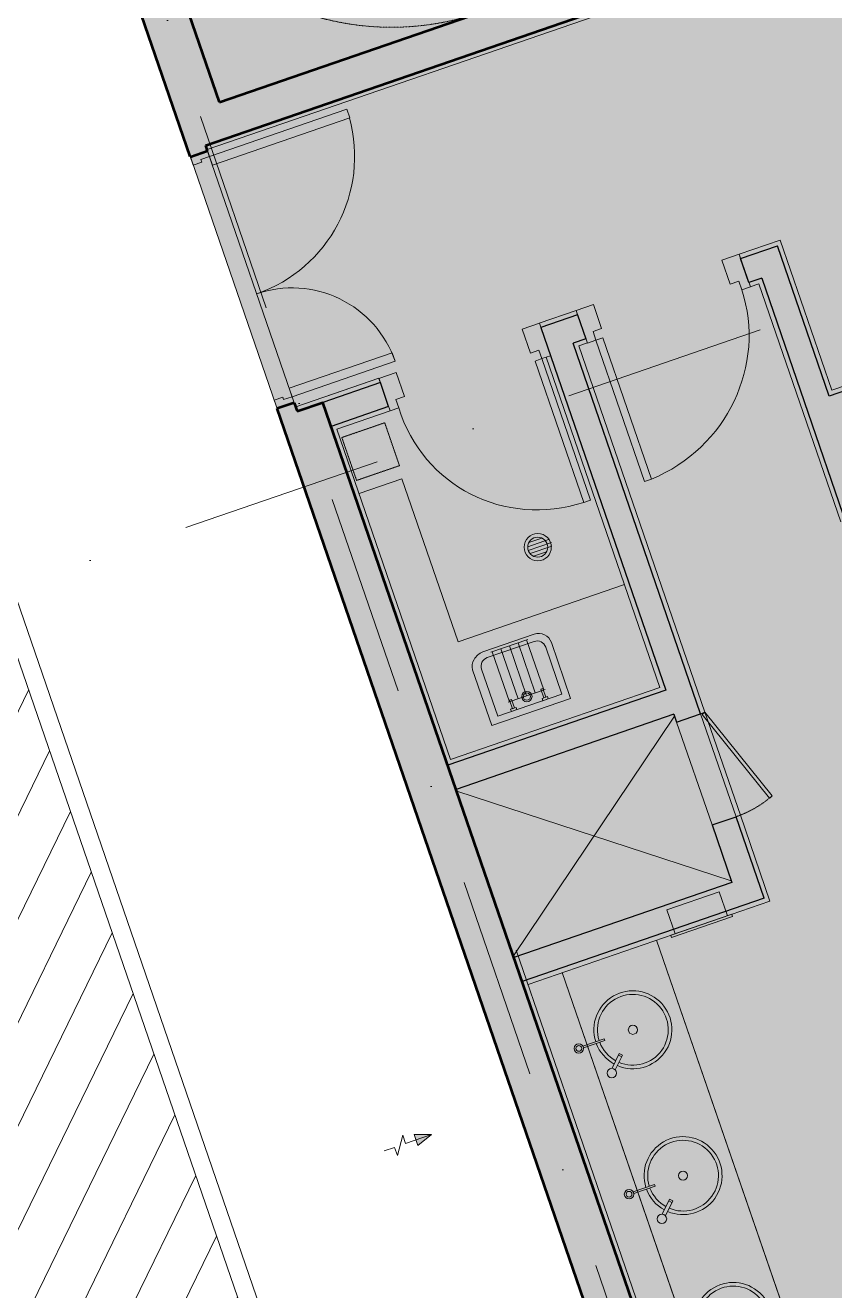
# Model space of a CAD drawing. Extents: x 760773 to 1075934, y 719259 to 1013331.
# Drawn here: x 1003046 to 1007508, y 842526 to 849499 of the extents above; entities that cross this region are included whole.
import ezdxf

# ---------------------------------------------------------------- set-up
doc = ezdxf.new("R2010")
doc.units = 0
doc.header["$MEASUREMENT"] = 0
for name, pattern in [('DGN2', [0.82956, 0.41478, -0.41478]), ('DGN3', [1.24434, 0.82956, -0.41478]), ('DGN4', [1.116131, 0.558066, -0.279033, 0, -0.279033])]:
    doc.linetypes.add(name, pattern=pattern)
doc.layers.add('2', color=7, linetype='Continuous')
doc.layers.add('e-b-shell', color=253, linetype='Continuous')
for name, color, linetype, lineweight in [('27', 7, 'Continuous', 0), ('A-WALL', 2, 'Continuous', 0), ('AC-AIR FLOW', 7, 'Continuous', 0), ('spare0', 7, 'Continuous', 0), ('spare5', 7, 'Continuous', 0)]:
    doc.layers.add(name, color=color, linetype=linetype, lineweight=lineweight)

# ---------------------------------------------------------------- blocks, each defined once
blk = doc.blocks.new('AnonymousCell7')
at = {"layer": 'e-b-shell', "lineweight": 0, "flags": 128}
for points in [[(0.4181, 0.3296), (0.3563, 0.5092), (0.2616, 0.4767), (0.3072, 0.3442), (0.3545, 0.3605), (0.3707, 0.3132), (0.4181, 0.3296)], [(-0.48, 0.0202), (-0.542, 0.1997), (-0.4473, 0.2324), (-0.4019, 0.1), (-0.4488, 0.0838), (-0.4328, 0.0365), (-0.48, 0.0202)], [(-0.1648, -0.7424), (-0.127, -0.7294), (-0.3951, 0.0495), (-0.4331, 0.0366), (-0.1648, -0.7424)]]:
    blk.add_lwpolyline(points, dxfattribs=at)
at = {"layer": 'e-b-shell', "lineweight": 0}
blk.add_ellipse((-0.4207, 0.0309), major_axis=(-0.6645, -0.5191), ratio=0.963674, start_param=1.286358, end_param=2.809972, dxfattribs=at)
blk = doc.blocks.new('CLSINK')
at = {"layer": 'e-b-shell', "lineweight": 0}
for p, q in [((0.0117, 0.3869), (-0.2473, 0.2977)), ((-0.0224, 0.3984), (-0.2275, 0.3278)), ((-0.0299, 0.087), (-0.1249, 0.3631)), ((0.0176, 0.1033), (-0.0775, 0.3794)), ((0.0644, 0.1195), (-0.0306, 0.3956)), ((-0.1248, 0.0544), (-0.2199, 0.3304)), ((-0.0771, 0.0707), (-0.1722, 0.3469)), ((0.0727, 0.1224), (-0.1325, 0.0517))]:
    blk.add_line(p, q, dxfattribs=at)
at = {"layer": 'e-b-shell', "lineweight": 0, "flags": 128}
for points in [[(0.0117, 0.4271), (-0.272, 0.3293)], [(0.107, 0.3805), (0.2128, 0.0732), (-0.2222, -0.0765), (-0.328, 0.2308)], [(0.0753, 0.3559), (0.1645, 0.0968), (-0.1891, -0.025), (-0.2783, 0.2341)], [(0.0593, 0.1273), (0.048, 0.1234), (0.0643, 0.0761), (0.0756, 0.08), (0.0593, 0.1273)], [(0.0851, 0.0832), (0.0548, 0.0728), (0.0591, 0.0606), (0.0893, 0.0709), (0.0851, 0.0832)], [(-0.1136, 0.0677), (-0.125, 0.0637), (-0.1087, 0.0165), (-0.0974, 0.0204), (-0.1136, 0.0677)], [(-0.0879, 0.0237), (-0.1182, 0.0132), (-0.1139, 0.0009), (-0.0837, 0.0113), (-0.0879, 0.0237)]]:
    blk.add_lwpolyline(points, dxfattribs=at)
at = {"layer": 'e-b-shell', "lineweight": 0}
for radius in [0.0286, 0.0198]:
    blk.add_circle((-0.0286, 0.0832), radius, dxfattribs=at)
for centre, radius, start, end in [((0.036, 0.3561), 0.075, 19.00121, 109.00121), ((0.028, 0.3396), 0.05, 19.00121, 109.00121), ((-0.2311, 0.2504), 0.05, 109.00121, 199.00121)]:
    blk.add_arc(centre, radius, start, end, dxfattribs=at)
blk.add_ellipse((-0.2526, 0.2609), major_axis=(-0.065, -0.0508), ratio=0.846067, start_param=4.380797, end_param=5.951594, dxfattribs=at)
blk = doc.blocks.new('AnonymousCell9')
at = {"layer": 'e-b-shell', "lineweight": 0, "flags": 128}
for points in [[(0.3612, 0.3098), (0.2996, 0.4894), (0.2048, 0.4568), (0.2505, 0.3246), (0.2975, 0.3407), (0.3141, 0.2936), (0.3612, 0.3098)], [(0.5821, -0.4853), (0.5443, -0.4983), (0.276, 0.2805), (0.314, 0.2937), (0.5821, -0.4853)], [(-0.5228, 0.0056), (-0.5848, 0.1851), (-0.4901, 0.2177), (-0.4444, 0.0854), (-0.4918, 0.0691), (-0.4753, 0.0218), (-0.5228, 0.0056)]]:
    blk.add_lwpolyline(points, dxfattribs=at)
at = {"layer": 'e-b-shell', "lineweight": 0}
blk.add_ellipse((0.3292, 0.3231), major_axis=(-0.4827, -0.732), ratio=0.945185, start_param=5.626494, end_param=7.150108, dxfattribs=at)
blk = doc.blocks.new('AnonymousCell13')
at = {"layer": 'e-b-shell', "lineweight": 0, "flags": 128}
for points in [[(-0.5242, 0.5127), (0.2323, 0.7731), (0.2488, 0.7261), (-0.5078, 0.4654), (-0.5242, 0.5127)], [(-0.5355, 0.5458), (-0.63, 0.5133), (-0.6138, 0.466), (-0.5665, 0.4822), (-0.5713, 0.4963), (-0.5241, 0.5127), (-0.5355, 0.5458)], [(-0.0683, -0.8111), (0.4987, -0.6157), (0.4824, -0.5684), (-0.0848, -0.7639), (-0.0683, -0.8111)], [(-0.0569, -0.8442), (-0.1514, -0.8767), (-0.1678, -0.8293), (-0.1204, -0.8131), (-0.1156, -0.8271), (-0.0683, -0.8111), (-0.0569, -0.8442)]]:
    blk.add_lwpolyline(points, dxfattribs=at)
at = {"layer": 'e-b-shell', "lineweight": 0}
for centre, radius, start, end in [((-0.5242, 0.5126), 0.8, 289.0055, 15.42702), ((-0.0683, -0.8111), 0.6, 19.015, 109.02569)]:
    blk.add_arc(centre, radius, start, end, dxfattribs=at)
blk = doc.blocks.new('ND21')
at = {"layer": 'e-b-shell', "lineweight": 0, "flags": 128}
for points in [[(-0.1325, -0.0456), (-0.1781, 0.0868), (0.1103, 0.186), (0.1558, 0.0537)], [(-0.1516, -0.067), (-0.1562, -0.0538), (0.1795, 0.0618), (0.184, 0.0486), (-0.1516, -0.067)]]:
    blk.add_lwpolyline(points, dxfattribs=at)
blk = doc.blocks.new('RSINK')
at = {"layer": 'e-b-shell', "lineweight": 0}
for p, q in [((-0.2753, -0.0895), (-0.1576, -0.049)), ((-0.272, -0.099), (-0.1543, -0.0585)), ((-0.1576, -0.049), (-0.1543, -0.0585)), ((-0.0747, -0.1304), (-0.1146, -0.2122)), ((-0.0567, -0.1392), (-0.0966, -0.221)), ((-0.0791, -0.1394), (-0.0611, -0.1482)), ((-0.0747, -0.1304), (-0.0567, -0.1392))]:
    blk.add_line(p, q, dxfattribs=at)
for centre, radius in [((0.0001, 0), 0.025), ((-0.2978, -0.1026), 0.026), ((-0.2978, -0.1026), 0.016), ((-0.1161, -0.2382), 0.026)]:
    blk.add_circle(centre, radius, dxfattribs=at)
for radius, start, end in [(0.215, 246.66578, 197.66732), (0.195, 246.93944, 197.53062), (0.195, 200.46918, 241.06037), (0.215, 200.33248, 241.33402)]:
    blk.add_arc((0.0001, 0), radius, start, end, dxfattribs=at)
blk = doc.blocks.new('RSINK1')
at = {"layer": 'e-b-shell', "lineweight": 0}
for p, q in [((-0.2753, -0.0895), (-0.1576, -0.049)), ((-0.2721, -0.099), (-0.1544, -0.0585)), ((-0.1576, -0.049), (-0.1544, -0.0585)), ((-0.0747, -0.1304), (-0.1146, -0.2122)), ((-0.0568, -0.1392), (-0.0967, -0.221)), ((-0.0791, -0.1394), (-0.0611, -0.1482)), ((-0.0747, -0.1304), (-0.0568, -0.1392))]:
    blk.add_line(p, q, dxfattribs=at)
for centre, radius in [((0, 0), 0.025), ((-0.2978, -0.1026), 0.026), ((-0.2978, -0.1026), 0.016), ((-0.1162, -0.2382), 0.026)]:
    blk.add_circle(centre, radius, dxfattribs=at)
for radius, start, end in [(0.215, 246.66578, 197.66732), (0.195, 246.93944, 197.53062), (0.195, 200.46918, 241.06037), (0.215, 200.33248, 241.33402)]:
    blk.add_arc((0, 0), radius, start, end, dxfattribs=at)
blk = doc.blocks.new('RSINK2')
at = {"layer": 'e-b-shell', "lineweight": 0}
for p, q in [((-0.2753, -0.0895), (-0.1576, -0.049)), ((-0.272, -0.099), (-0.1543, -0.0584)), ((-0.1576, -0.049), (-0.1543, -0.0584)), ((-0.0747, -0.1304), (-0.1146, -0.2122)), ((-0.0567, -0.1392), (-0.0966, -0.221)), ((-0.0791, -0.1394), (-0.0611, -0.1482)), ((-0.0747, -0.1304), (-0.0567, -0.1392))]:
    blk.add_line(p, q, dxfattribs=at)
for centre, radius in [((0, 0), 0.025), ((-0.2978, -0.1025), 0.026), ((-0.2978, -0.1025), 0.016), ((-0.1161, -0.2382), 0.026)]:
    blk.add_circle(centre, radius, dxfattribs=at)
for radius, start, end in [(0.215, 246.66578, 197.66732), (0.195, 246.93944, 197.53062), (0.195, 200.46918, 241.06037), (0.215, 200.33248, 241.33402)]:
    blk.add_arc((0, 0), radius, start, end, dxfattribs=at)
blk = doc.blocks.new('FD1')
at = {"layer": 'e-b-shell', "lineweight": 0}
for p, q in [((-0.055, 0.0022), (0.0655, 0.0437)), ((-0.0521, -0.018), (0.0756, 0.026)), ((-0.0488, 0.0255), (0.0226, 0.05)), ((-0.042, -0.0357), (0.0785, 0.0058)), ((-0.0227, -0.0502), (0.0486, -0.0256))]:
    blk.add_line(p, q, dxfattribs=at)
for radius in [0.075, 0.055]:
    blk.add_circle((-0.0001, -0.0001), radius, dxfattribs=at)
blk = doc.blocks.new('MVAC12')
at = {"layer": 'AC-AIR FLOW', "color": 7, "linetype": 'Continuous', "lineweight": 13}
for p, q in [((-0.671, -0.15), (-0.471, 0.15)), ((-0.471, 0), (-0.471, 0.15)), ((-0.28, 0.1), (-0.28, -0.1)), ((0, 0), (-0.28, 0.1)), ((-0.671, 0), (-0.859, 0)), ((-0.671, -0.15), (-0.671, 0)), ((0, 0), (-0.471, 0)), ((-0.28, -0.1), (0, 0))]:
    blk.add_line(p, q, dxfattribs=at)
at = {"layer": 'AC-AIR FLOW', "color": 7, "linetype": 'Continuous', "lineweight": 13, "extrusion": (0, 0, -1)}
blk.add_solid([(0.28, 0.1), (0.28, -0.1), (0, 0)], dxfattribs=at)

msp = doc.modelspace()

# ---------------------------------------------------------------- hatches: boundary and pattern name
at = {"layer": '27', "lineweight": 0, "true_color": 0x636466}
h = msp.add_hatch(dxfattribs=at)
h.set_pattern_fill('ANSI31', color=251, scale=2000)
h.set_pattern_definition([(244, (1013934.4, 889221.97), (224.6985, -109.5928), [])])
h.paths.add_polyline_path([(1010916.15818, 828253.8727), (1008170.50914, 836230.1357), (1006561.7952, 835678.43097), (1005676.9067, 838243.22286), (1004733.35019, 837918.31762), (1003466.67341, 841597.01411), (1004412.20668, 841922.58732), (1002031.77837, 848835.85313), (1001086.25994, 848510.28502), (1000370.01, 850590.42589), (1001315.52843, 850915.99399), (1000046.82643, 854600.57212), (989385.28115, 850929.50773), (998648.0761, 824029.46561)])
at = {"layer": 'spare5', "linetype": 'Continuous', "true_color": 0x7f7f7f}
msp.add_hatch(color=8, dxfattribs=at).paths.add_polyline_path([(1006754.04365, 840649.63692), (1001829.83293, 854950.58325), (1010575.91474, 857962.10072), (1015500.12546, 843661.1544)])

# ---------------------------------------------------------------- linework, layer by layer
at = {"layer": '2', "color": 1, "linetype": 'DGN4', "lineweight": 0, "ltscale": 2000}
for p, q in [((990929.35772, 886990.37121), (1011730.97049, 826578.10115)), ((989156.38585, 841643.36038), (1026669.78222, 854559.80513))]:
    msp.add_line(p, q, dxfattribs=at)
at = {"layer": 'A-WALL', "color": 2, "linetype": 'Continuous', "lineweight": 0, "ltscale": 0.001}
for p, q in [((1003913.1846, 848900.20493), (1003945.74141, 848805.65307)), ((1003913.3215, 848899.85382), (1003913.27263, 848899.83699)), ((1003913.27263, 848899.83699), (1003945.8295, 848805.28498)), ((1003945.87837, 848805.30181), (1003913.3215, 848899.85382)), ((1004539.31535, 841860.59228), (1002125.2816, 848871.40556)), ((1004412.20668, 841922.58732), (1002063.28656, 848744.29689))]:
    msp.add_line(p, q, dxfattribs=at)
at = {"layer": 'spare0', "color": 1, "linetype": 'Continuous', "lineweight": 53}
for p, q in [((1003955.85369, 848776.17298), (1001862.38976, 854856.03139)), ((1004117.24144, 849075.159), (1003075.42522, 852100.84513)), ((1004117.24144, 849075.159), (1009033.84202, 850768.18005)), ((1004040.54735, 848837.22815), (1009098.95708, 850579.0767)), ((1004050.86711, 848807.29149), (1004041.05103, 848835.76536)), ((1003956.35737, 848774.7102), (1004050.86711, 848807.29149)), ((1004528.89214, 847419.06172), (1004434.37005, 847386.49567)), ((1006754.02802, 840649.63154), (1004434.37005, 847386.49567)), ((1004528.89214, 847419.06172), (1004545.13841, 847371.87912)), ((1004545.13841, 847371.87912), (1004686.95011, 847420.7088)), ((1006908.9811, 840967.38973), (1004686.95077, 847420.70483))]:
    msp.add_line(p, q, dxfattribs=at)
at = {"layer": 'spare0', "color": 40, "linetype": 'Continuous', "lineweight": 0, "true_color": 0xffa824}
for p, q in [((1004048.69523, 848813.59332), (1009107.09628, 850555.43873)), ((1006981.34238, 848237.01943), (1007208.37723, 848315.19365)), ((1007493.14556, 847487.79315), (1007208.37723, 848315.19365)), ((1006989.48155, 848213.38145), (1006981.34238, 848237.01943)), ((1007090.4581, 848073.68582), (1007043.18702, 848057.40909)), ((1007542.08596, 846761.9251), (1007090.4581, 848073.68582)), ((1006083.10467, 847927.64699), (1005879.93073, 847857.6887)), ((1006091.24383, 847904.00901), (1006083.10467, 847927.64699)), ((1006145.0355, 847748.15101), (1006097.68467, 847731.84686)), ((1006792.75151, 845713.06942), (1006097.68467, 847731.84686)), ((1005918.09617, 847669.81443), (1006544.75951, 845849.77986)), ((1007918.72398, 847634.33057), (1007493.14556, 847487.79315)), ((1004995.62188, 847553.41995), (1004536.99925, 847395.51696)), ((1004995.62188, 847553.41995), (1004702.45033, 847452.48182)), ((1005003.76105, 847529.78197), (1004995.62188, 847553.41995)), ((1005057.50809, 847373.6864), (1004764.33642, 847272.74977)), ((1005391.05564, 845452.54176), (1004764.33642, 847272.74977)), ((1006544.75951, 845849.77986), (1005391.05564, 845452.54176)), ((1006766.81219, 845704.1378), (1006790.45361, 845712.27815)), ((1006769.1146, 845704.93063), (1006792.75151, 845713.06942)), ((1006964.44233, 845137.61495), (1006988.07878, 845145.75358)), ((1007150.93168, 844672.75751), (1006988.07878, 845145.75358)), ((1007150.93168, 844672.75751), (1005817.65123, 844213.67476)), ((1006924.47995, 840999.16688), (1005752.52959, 844402.80176))]:
    msp.add_line(p, q, dxfattribs=at)
at = {"layer": 'spare0', "color": 4, "linetype": 'Continuous', "lineweight": 0}
msp.add_line((1004053.53806, 848799.54555), (1004528.99386, 847418.76635), dxfattribs=at)
at = {"layer": 'spare0', "color": 1, "linetype": 'Continuous', "lineweight": 30}
for p, q in [((1006989.48155, 848213.38145), (1007192.87512, 848283.41534)), ((1007477.64343, 847456.01487), (1007192.87512, 848283.41534)), ((1007035.04782, 848081.04706), (1006989.48155, 848213.38145)), ((1007105.97024, 848105.46758), (1007035.04782, 848081.04706)), ((1007105.97024, 848105.46758), (1007573.88774, 846746.43481)), ((1006091.24383, 847904.00901), (1005887.99482, 847834.02487)), ((1006091.29176, 847903.87018), (1006136.78444, 847771.75045)), ((1005887.99482, 847834.02487), (1006576.53672, 845834.28084)), ((1006136.89632, 847771.78898), (1006065.90749, 847747.34565)), ((1006769.1146, 845704.93063), (1006065.90749, 847747.34565)), ((1007926.84949, 847610.68788), (1007477.64343, 847456.01487)), ((1005003.76105, 847529.78197), (1004686.9514, 847420.70505)), ((1005049.36967, 847397.32463), (1005003.76105, 847529.78197)), ((1005049.36967, 847397.32463), (1004732.55906, 847288.24934)), ((1006576.53672, 845834.28084), (1005375.56164, 845420.7665)), ((1006622.09667, 845701.90149), (1005421.13972, 845288.3934)), ((1006622.09667, 845701.90149), (1006636.74821, 845659.35349)), ((1006636.74821, 845659.35349), (1006769.1146, 845704.93063)), ((1006832.10574, 845092.04807), (1006964.44233, 845137.61495)), ((1007119.15696, 844688.25716), (1006964.44233, 845137.61495)), ((1006832.10574, 845092.04807), (1006941.26055, 844775.06968)), ((1006941.26055, 844775.06968), (1005740.30426, 844361.54952)), ((1007119.15696, 844688.25716), (1005785.88358, 844229.17684))]:
    msp.add_line(p, q, dxfattribs=at)
at = {"layer": 'spare0', "color": 200, "linetype": 'Continuous', "lineweight": 0, "true_color": 0xb900ff}
for p, q in [((1005122.69857, 846999.87479), (1004886.31879, 846918.48315)), ((1005432.0973, 846101.24271), (1005122.69857, 846999.87479)), ((1006349.42457, 846417.09306), (1005432.0973, 846101.24271))]:
    msp.add_line(p, q, dxfattribs=at)
at = {"layer": 'spare0', "color": 254, "linetype": 'Continuous', "lineweight": 0, "true_color": 0xffd2b6}
for p, q in [((1006625.35263, 845692.44641), (1005737.02759, 844370.98987)), ((1006937.97541, 844784.52392), (1005424.39585, 845278.93837))]:
    msp.add_line(p, q, dxfattribs=at)
at = {"layer": 'spare0', "color": 6, "linetype": 'Continuous', "lineweight": 0}
for p, q in [((1006769.1146, 845704.93063), (1006964.454, 845137.61896)), ((1006988.0939, 845145.75879), (1006792.75151, 845713.06942)), ((1006636.75728, 845659.35661), (1006832.09667, 845092.04495))]:
    msp.add_line(p, q, dxfattribs=at)
at = {"layer": 'spare0', "color": 41, "linetype": 'Continuous', "lineweight": 13, "true_color": 0xffd291}
for p, q in [((1006792.75151, 845713.06942), (1006777.16462, 845700.5375)), ((1006777.16462, 845700.5375), (1007147.93835, 845239.37834)), ((1006792.75151, 845713.06942), (1007163.45866, 845251.99315))]:
    msp.add_line(p, q, dxfattribs=at)
at = {"layer": 'spare0', "color": 200, "linetype": 'Continuous', "lineweight": 13, "true_color": 0xb900ff}
for p, q in [((1007633.61985, 841243.34019), (1006526.78984, 844457.84942)), ((1007113.58392, 841064.27977), (1006006.75431, 844278.78781))]:
    msp.add_line(p, q, dxfattribs=at)
at = {"layer": 'spare0', "color": 200, "linetype": 'DGN3', "lineweight": 0, "true_color": 0xb900ff, "flags": 128}
msp.add_lwpolyline([(1004791.27798, 847227.18397), (1004872.66961, 846990.80419), (1005109.0494, 847072.19582), (1005027.65776, 847308.57561), (1004791.27798, 847227.18397)], dxfattribs=at)
at = {"layer": 'spare0', "color": 200, "linetype": 'Continuous', "lineweight": 13, "true_color": 0xb900ff, "flags": 128}
for points in [[(1006526.78983, 844457.84942), (1007633.62562, 841243.32342)], [(1007113.5897, 841064.263), (1006006.75431, 844278.78781)]]:
    msp.add_lwpolyline(points, dxfattribs=at)
at = {"layer": 'spare0', "color": 7, "linetype": 'DGN2', "lineweight": 0}
msp.add_arc((1005065.2991, 850987.98698), 1500, 198.999998435, 292.858955611, dxfattribs=at)
at = {"layer": 'spare0', "color": 41, "linetype": 'DGN3', "lineweight": 0, "true_color": 0xffd291}
msp.add_arc((1006769.11461, 845704.93063), 600, 288.998671611, 311.04608624, dxfattribs=at)
at = {"layer": 'spare0', "color": 41, "linetype": 'Continuous', "lineweight": 13, "true_color": 0xffd291}
msp.add_arc((1006928.73447, 845524.92505), 359.98231, 307.512142291, 310.695860057, dxfattribs=at)
at = {"layer": 'spare5', "color": 8, "linetype": 'Continuous', "lineweight": 13, "true_color": 0x7f7f7f, "flags": 128}
msp.add_lwpolyline([(1006754.04365, 840649.63692), (1001829.83293, 854950.58325), (1010575.91474, 857962.10072), (1015500.12546, 843661.1544), (1006754.04365, 840649.63692)], dxfattribs=at)

# ---------------------------------------------------------------- block references
at = {"color": 41, "linetype": 'Continuous', "lineweight": 0, "true_color": 0xffd291, "xscale": 999.9999999999975, "yscale": 999.9999999999975, "zscale": 999.9999999999975}
msp.add_blockref('AnonymousCell13', (1004585.85823, 848262.96493), dxfattribs=at)
at = {"color": 7, "linetype": 'Continuous', "lineweight": 0, "xscale": 999.9999999999975, "yscale": 999.9999999999975, "zscale": 999.9999999999975}
for name, p in [('AnonymousCell7', (1006625.15823, 847727.76493)), ('AnonymousCell9', (1005580.55823, 847368.16493)), ('FD1', (1005871.25823, 846623.06493)), ('ND21', (1006761.05823, 844538.46493)), ('RSINK', (1006395.55823, 843963.36493)), ('RSINK1', (1006672.35823, 843159.66493)), ('RSINK2', (1006949.05823, 842355.96493))]:
    msp.add_blockref(name, p, dxfattribs=at)
at = {"color": 200, "linetype": 'Continuous', "lineweight": 0, "true_color": 0xb900ff, "xscale": 999.9999999999975, "yscale": 999.9999999999975, "zscale": 999.9999999999975}
msp.add_blockref('CLSINK', (1005839.95823, 845716.46493), dxfattribs=at)
at = {"layer": 'AC-AIR FLOW', "color": 7, "linetype": 'Continuous', "lineweight": 13, "xscale": 321.7548441687587, "yscale": 321.7548441687587, "zscale": 321.7548441687587, "rotation": 18.97164556572026}
msp.add_blockref('MVAC12', (1005285.83856, 843385.84253), dxfattribs=at)

doc.saveas('drawing.dxf')
